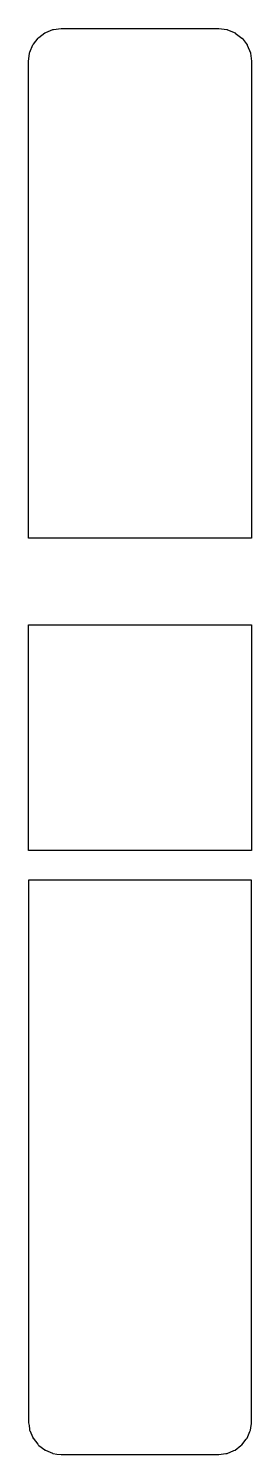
# Model space of a CAD drawing. Header units: metres. Extents: x 2.4 to 16, y -16 to 71.
import ezdxf

# ---------------------------------------------------------------- set-up
doc = ezdxf.new("R2010")
doc.units = ezdxf.units.M

msp = doc.modelspace()

# ---------------------------------------------------------------- linework, layer by layer
for p, q in [((3.025, 70.444), (3.4, 70.732)), ((3.4, 70.732), (3.446, 70.751)), ((3.446, 70.751), (3.882, 70.932)), ((3.882, 70.932), (3.931, 70.938)), ((3.931, 70.938), (4.4, 71)), ((4.4, 71), (8.292, 71)), ((8.292, 71), (13.547, 71)), ((13.547, 71), (14, 71)), ((14, 71), (14.505, 70.933)), ((14.505, 70.933), (14.518, 70.932)), ((14.518, 70.932), (14.529, 70.927)), ((14.529, 70.927), (15, 70.732)), ((15, 70.732), (15.01, 70.725)), ((15.01, 70.725), (15.414, 70.414)), ((2.487, 69.563), (2.668, 70)), ((2.668, 70), (2.698, 70.039)), ((2.698, 70.039), (2.986, 70.414)), ((2.986, 70.414), (3.025, 70.444)), ((15.414, 70.414), (15.422, 70.404)), ((15.422, 70.404), (15.732, 70)), ((15.732, 70), (15.737, 69.989)), ((15.737, 69.989), (15.932, 69.518)), ((2.4, 69), (2.462, 69.469)), ((2.4, 63.609), (2.4, 69)), ((2.462, 69.469), (2.468, 69.518)), ((2.468, 69.518), (2.487, 69.563)), ((15.932, 69.518), (15.933, 69.505)), ((15.933, 69.505), (16, 69)), ((16, 69), (16, 63.596)), ((16, 69), (16, 69)), ((2.4, 63.15), (2.4, 63.609)), ((16, 63.596), (16, 62.695)), ((2.4, 62.634), (2.4, 63.15)), ((16, 62.695), (16, 61.731)), ((2.4, 62.108), (2.4, 62.634)), ((2.4, 55.01), (2.4, 62.108)), ((16, 61.731), (16, 60.793)), ((16, 60.793), (16, 56.466)), ((16, 56.466), (16, 55.802)), ((16, 55.802), (16, 55.018)), ((2.4, 54.712), (2.4, 55.01)), ((16, 55.018), (16, 51.77)), ((2.4, 54.345), (2.4, 54.712)), ((2.4, 53.955), (2.4, 54.345)), ((2.4, 53.588), (2.4, 53.955)), ((2.4, 53.279), (2.4, 53.588)), ((2.4, 50.331), (2.4, 53.279)), ((16, 51.77), (16, 50.95)), ((16, 50.95), (16, 50.165)), ((2.4, 47.486), (2.4, 50.331)), ((16, 50.165), (16, 46.083)), ((2.4, 46.083), (2.4, 47.486)), ((2.4, 43.279), (2.4, 46.083)), ((16, 46.083), (16, 43.279)), ((2.4, 41.742), (2.4, 43.279)), ((16, 43.279), (16, 39.898)), ((2.4, 39.898), (2.4, 41.742)), ((7.71, 39.898), (2.4, 39.898)), ((16, 39.898), (7.71, 39.898)), ((2.4, 33.116), (2.4, 34.619)), ((2.4, 34.619), (10.69, 34.619)), ((10.69, 34.619), (16, 34.619)), ((16, 34.619), (16, 31.238)), ((2.4, 31.238), (2.4, 33.116)), ((2.4, 29.109), (2.4, 31.238)), ((16, 31.238), (16, 27.691)), ((16, 31.238), (16, 31.238)), ((2.4, 27.691), (2.4, 29.109)), ((2.4, 24.579), (2.4, 27.691)), ((16, 27.691), (16, 20.845)), ((2.4, 20.845), (2.4, 24.579)), ((13.15, 20.845), (2.4, 20.845)), ((16, 20.845), (13.15, 20.845)), ((5.25, 19.03), (2.4, 19.03)), ((2.4, 19.03), (2.4, 15.988)), ((16, 19.03), (5.25, 19.03)), ((16, 12.185), (16, 19.03)), ((2.4, 15.988), (2.4, 12.185)), ((2.4, 12.185), (2.4, 12.135)), ((16, 12.135), (16, 12.185)), ((2.4, 12.135), (2.4, 8.688)), ((16, 12.056), (16, 12.135)), ((16, 12.02), (16, 12.056)), ((16, 12.056), (16, 12.056)), ((16, 12.056), (16, 12.056)), ((16, 4.165), (16, 12.02)), ((2.4, 8.688), (2.4, 7.376)), ((2.4, 7.376), (2.4, 6.12)), ((2.4, 6.12), (2.4, 5.094)), ((2.4, 5.094), (2.4, 4.757)), ((2.4, 4.757), (2.4, 4.425)), ((2.4, 4.425), (2.4, -0.183)), ((16, 3.185), (16, 4.165)), ((16, 2.167), (16, 3.185)), ((16, 1.289), (16, 2.167)), ((16, -2.969), (16, 1.289)), ((2.4, -0.183), (2.4, -0.708)), ((2.4, -0.708), (2.4, -1.193)), ((2.4, -1.193), (2.4, -1.593)), ((2.4, -1.593), (2.4, -4.857)), ((16, -3.952), (16, -2.969)), ((16, -5.027), (16, -3.952)), ((2.4, -4.857), (2.4, -5.402)), ((16, -6.105), (16, -5.027)), ((2.4, -5.402), (2.4, -5.491)), ((2.4, -5.491), (2.4, -13.969)), ((16, -6.13), (16, -6.105)), ((16, -6.154), (16, -6.13)), ((16, -7.172), (16, -6.154)), ((16, -6.154), (16, -6.154)), ((16, -7.2), (16, -7.172)), ((16, -8.097), (16, -7.2)), ((16, -8.832), (16, -8.097)), ((16, -14), (16, -8.832)), ((2.4, -13.969), (2.4, -14)), ((2.4, -14), (2.404, -14.07)), ((2.404, -14.07), (2.43, -14.229)), ((2.43, -14.229), (2.46, -14.459)), ((2.46, -14.459), (2.465, -14.503)), ((2.465, -14.503), (2.468, -14.518)), ((2.468, -14.518), (2.478, -14.546)), ((2.478, -14.546), (2.655, -14.973)), ((15.732, -15), (15.902, -14.589)), ((15.902, -14.589), (15.932, -14.518)), ((15.932, -14.518), (15.957, -14.384)), ((15.957, -14.384), (15.993, -14.112)), ((15.993, -14.112), (16, -14)), ((2.655, -14.973), (2.668, -15)), ((2.668, -15), (2.676, -15.013)), ((2.676, -15.013), (2.958, -15.38)), ((2.958, -15.38), (2.986, -15.414)), ((2.986, -15.414), (3.02, -15.443)), ((3.02, -15.443), (3.388, -15.725)), ((14.999, -15.733), (15.353, -15.462)), ((15.353, -15.462), (15.414, -15.414)), ((15.414, -15.414), (15.685, -15.062)), ((15.685, -15.062), (15.732, -15)), ((3.388, -15.725), (3.401, -15.732)), ((3.401, -15.732), (3.428, -15.746)), ((3.428, -15.746), (3.855, -15.922)), ((3.855, -15.922), (3.882, -15.932)), ((3.882, -15.932), (3.897, -15.935)), ((3.897, -15.935), (4.135, -15.974)), ((4.135, -15.974), (4.4, -16)), ((4.4, -16), (8.485, -16)), ((8.485, -16), (14, -16)), ((14, -16), (14.143, -15.988)), ((14.143, -15.988), (14.441, -15.942)), ((14.441, -15.942), (14.518, -15.932)), ((14.518, -15.932), (14.927, -15.762)), ((14.927, -15.762), (14.999, -15.733))]:
    msp.add_line(p, q)

doc.saveas('drawing.dxf')
